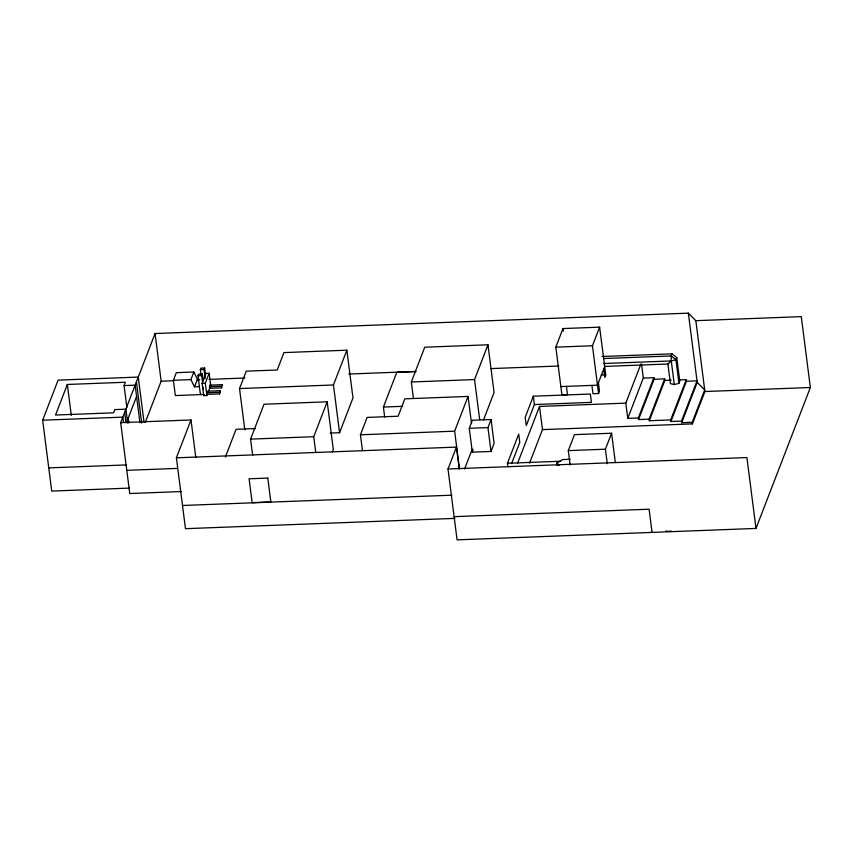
<?xml version="1.0" encoding="UTF-8"?>
<svg xmlns="http://www.w3.org/2000/svg" width="853" height="853" viewBox="0 0 853 853"><rect width="100%" height="100%" fill="white"/><g stroke="black" fill="none" stroke-linecap="round" stroke-linejoin="round"><path stroke-width="1.28" d="M129.251 488.108L51.724 491.072L42.65 420.209L58.111 380.139L138.261 377.069L144.04 422.171M126.873 407.51L124.069 385.599L125.359 382.251L67.334 384.468L55.552 415.027L113.577 412.809L114.814 409.6L125.881 409.173L127.662 423.099M181.497 491.541L129.752 493.524L120.678 422.651L155.054 333.534L688.35 313.147L695.835 320.675L704.909 391.538L692.433 423.888L542.487 429.624L529.532 463.19M127.321 420.476L136.587 396.474M145.298 422.331L161.164 381.206L155.054 333.534M207.311 394.342L219.626 393.873L220.031 390.695L207.716 391.164L206.863 395.504L203.675 395.621L204.112 394.47L175.345 395.568L173.394 380.278L176.326 372.665L193.834 372.004L197.427 379.233L194.495 386.835L199.41 386.654M194.495 386.835L190.901 379.606L193.834 372.004M200.423 394.608L198.013 375.736L198.621 374.147L202.31 374.009L203.153 380.609M200.988 374.723L200.338 369.69L200.945 368.123L204.635 367.984L205.477 374.584M202.545 382.187L201.703 375.597L202.31 374.009M205.189 378.604L204.027 369.552L204.635 367.984M203.675 395.621L202.097 383.349L205.936 373.411L209.124 373.283L210.702 385.567M454.905 518.379L185.474 528.679L176.4 457.816L190.997 419.964L120.678 422.651M206.863 395.504L205.296 383.221L209.124 373.283M209.443 386.708L210.041 385.14L222.015 384.682L221.62 387.848L209.646 388.307L209.443 386.708L221.417 386.249L222.015 384.682M208.356 391.644L210.243 386.74L210.041 385.14M219.626 393.873L220.031 390.695M244.811 429.859L239.522 388.563L246.229 371.172L277.246 369.989L283.953 352.598L346.862 350.188L352.982 397.935L339.569 432.716L330.303 433.068M225.405 456.952L236.078 429.283L255.463 428.547M252.669 455.449L250.579 439.114L264.035 404.226L327.189 401.816L333.31 449.563L332.382 451.973M339.569 432.716L333.448 384.97L346.862 350.188M315.717 452.186L313.733 436.704L327.189 401.816M362.418 450.277L360.435 434.785L367.142 417.405L398.116 416.221L404.823 398.841L468.052 396.432L471.517 423.525M384.692 417.106L383.402 407.052L396.816 372.271L416.179 371.524M413.417 398.33L411.327 381.995L424.741 347.214L487.969 344.793L494.079 392.54L483.544 419.868M459.436 468.606L454.638 431.181L468.052 396.432M479.674 419.58L474.545 379.574L487.969 344.793M695.835 320.675L801.276 316.634L810.35 387.507L755.993 528.433L457.08 539.853L448.006 468.99L456.44 447.1L176.4 457.816M469.257 428.291L472.359 420.252L491.051 419.537L494.1 443.411L491.008 451.45L472.317 452.165L469.257 428.291L487.948 427.577L491.051 419.537M464.586 469.001L472.253 449.136M472.317 452.165L473.202 449.862M507.919 466.847L507.46 463.275L518.709 434.092L519.786 442.43L511.811 463.104M533.328 396.208L525.213 417.245L526.28 425.583L534.394 404.546L533.328 396.208L590.372 394.022L591.438 402.36L534.394 404.546M566.435 386.366L567.501 394.704L561.935 394.918L555.815 347.16L562.991 328.554L599.627 327.157L605.747 374.904L604.82 377.303L603.753 368.965M517.451 463.616L539.512 406.433L625.814 403.128L640.88 364.071M591.929 385.396L592.995 393.723L598.571 393.51L592.451 345.764L599.627 327.157M570.145 465.066L568.29 450.619L574.453 434.646L611.58 433.228L615.28 462.134M604.681 366.577L597.495 385.183L560.869 386.58M598.571 393.51L599.488 391.122L598.422 382.784M607.272 463.648L605.417 449.2L611.58 433.228M643.301 378.082L653.878 377.676L638.343 417.959L627.765 418.365L643.301 378.082L641.509 364.114M654.08 379.276L664.647 378.871L649.112 419.143L638.545 419.548L654.08 379.276L653.878 377.676M671.983 353.846L671.172 355.957L671.268 360.947L674.286 384.543L678.956 383.328L679.777 381.206L676.749 357.62L671.983 353.846L602.101 356.511M679.958 379.884L686.249 379.638L670.703 419.921L649.314 420.742L664.86 380.459L664.647 378.871M676.749 357.62L675.939 359.731L678.956 383.328M686.452 381.227L697.018 380.833L681.483 421.105L670.916 421.51L686.452 381.227L686.249 379.638M697.221 382.421L704.706 389.949L692.231 422.299L681.686 422.693L697.221 382.421L688.35 313.147M604.628 366.417L667.92 363.996L671.268 360.947L675.939 359.731L671.172 355.957L603.924 358.527M557.276 465.514L556.956 463.04L562.649 459.575L570.241 459.287M670.959 530.897L668.624 531.504L666.054 530.907M555.815 347.16L592.451 345.764M200.338 369.69L204.027 369.552M198.013 375.736L201.703 375.597M603.764 363.527L671.268 360.947M173.394 380.278L190.901 379.606M161.164 381.206L173.138 380.758M197.075 379.841L199.741 379.734M209.049 379.382L244.96 378.007M348.717 374.041L415.219 371.492M491.04 368.592L558.886 366.001M124.069 385.599L135.137 385.172L139.945 422.704M202.097 383.349L205.296 383.221M239.522 388.563L333.448 384.97M411.327 381.995L474.545 379.574M601.29 375.075L605.747 374.904M207.108 392.753L219.424 392.284M664.86 380.459L671.151 380.214M704.909 391.538L810.35 387.507M42.65 420.209L122.8 417.138L123.461 422.299M383.402 407.052L402.765 406.316M250.579 439.114L313.733 436.704M360.435 434.785L454.638 431.181M48.76 467.881L126.287 464.917M568.29 450.619L605.417 449.2M126.788 470.334L177.2 468.404M507.46 463.275L560.517 461.249M448.006 468.99L746.908 457.56L755.993 528.433M182.51 505.488L451.93 495.188M454.116 516.662L649.09 509.209L652.055 532.4M674.286 384.543L670.437 383.647L667.92 363.996M556.956 463.04L559.323 465.386M692.231 422.299L692.433 423.888M681.483 421.105L681.686 422.693M670.703 419.921L670.916 421.51M649.112 419.143L649.314 420.742M638.343 417.959L638.545 419.548M625.814 403.128L627.765 418.365M562.991 328.554L563.332 331.188M539.512 406.433L542.487 429.624M487.948 427.577L491.008 451.45M456.44 447.1L459.255 469.011M221.417 386.249L221.62 387.848M203.174 387.102L203.483 389.554M190.997 419.964L195.785 457.336M136.427 381.835L141.705 423.067M128.195 417.81L128.856 422.971M124.645 412.383L125.956 422.693M67.334 384.468L71.3 415.4M267.778 478.075L249.097 478.789L252.147 502.662L270.838 501.948L267.778 478.075"/></g></svg>
